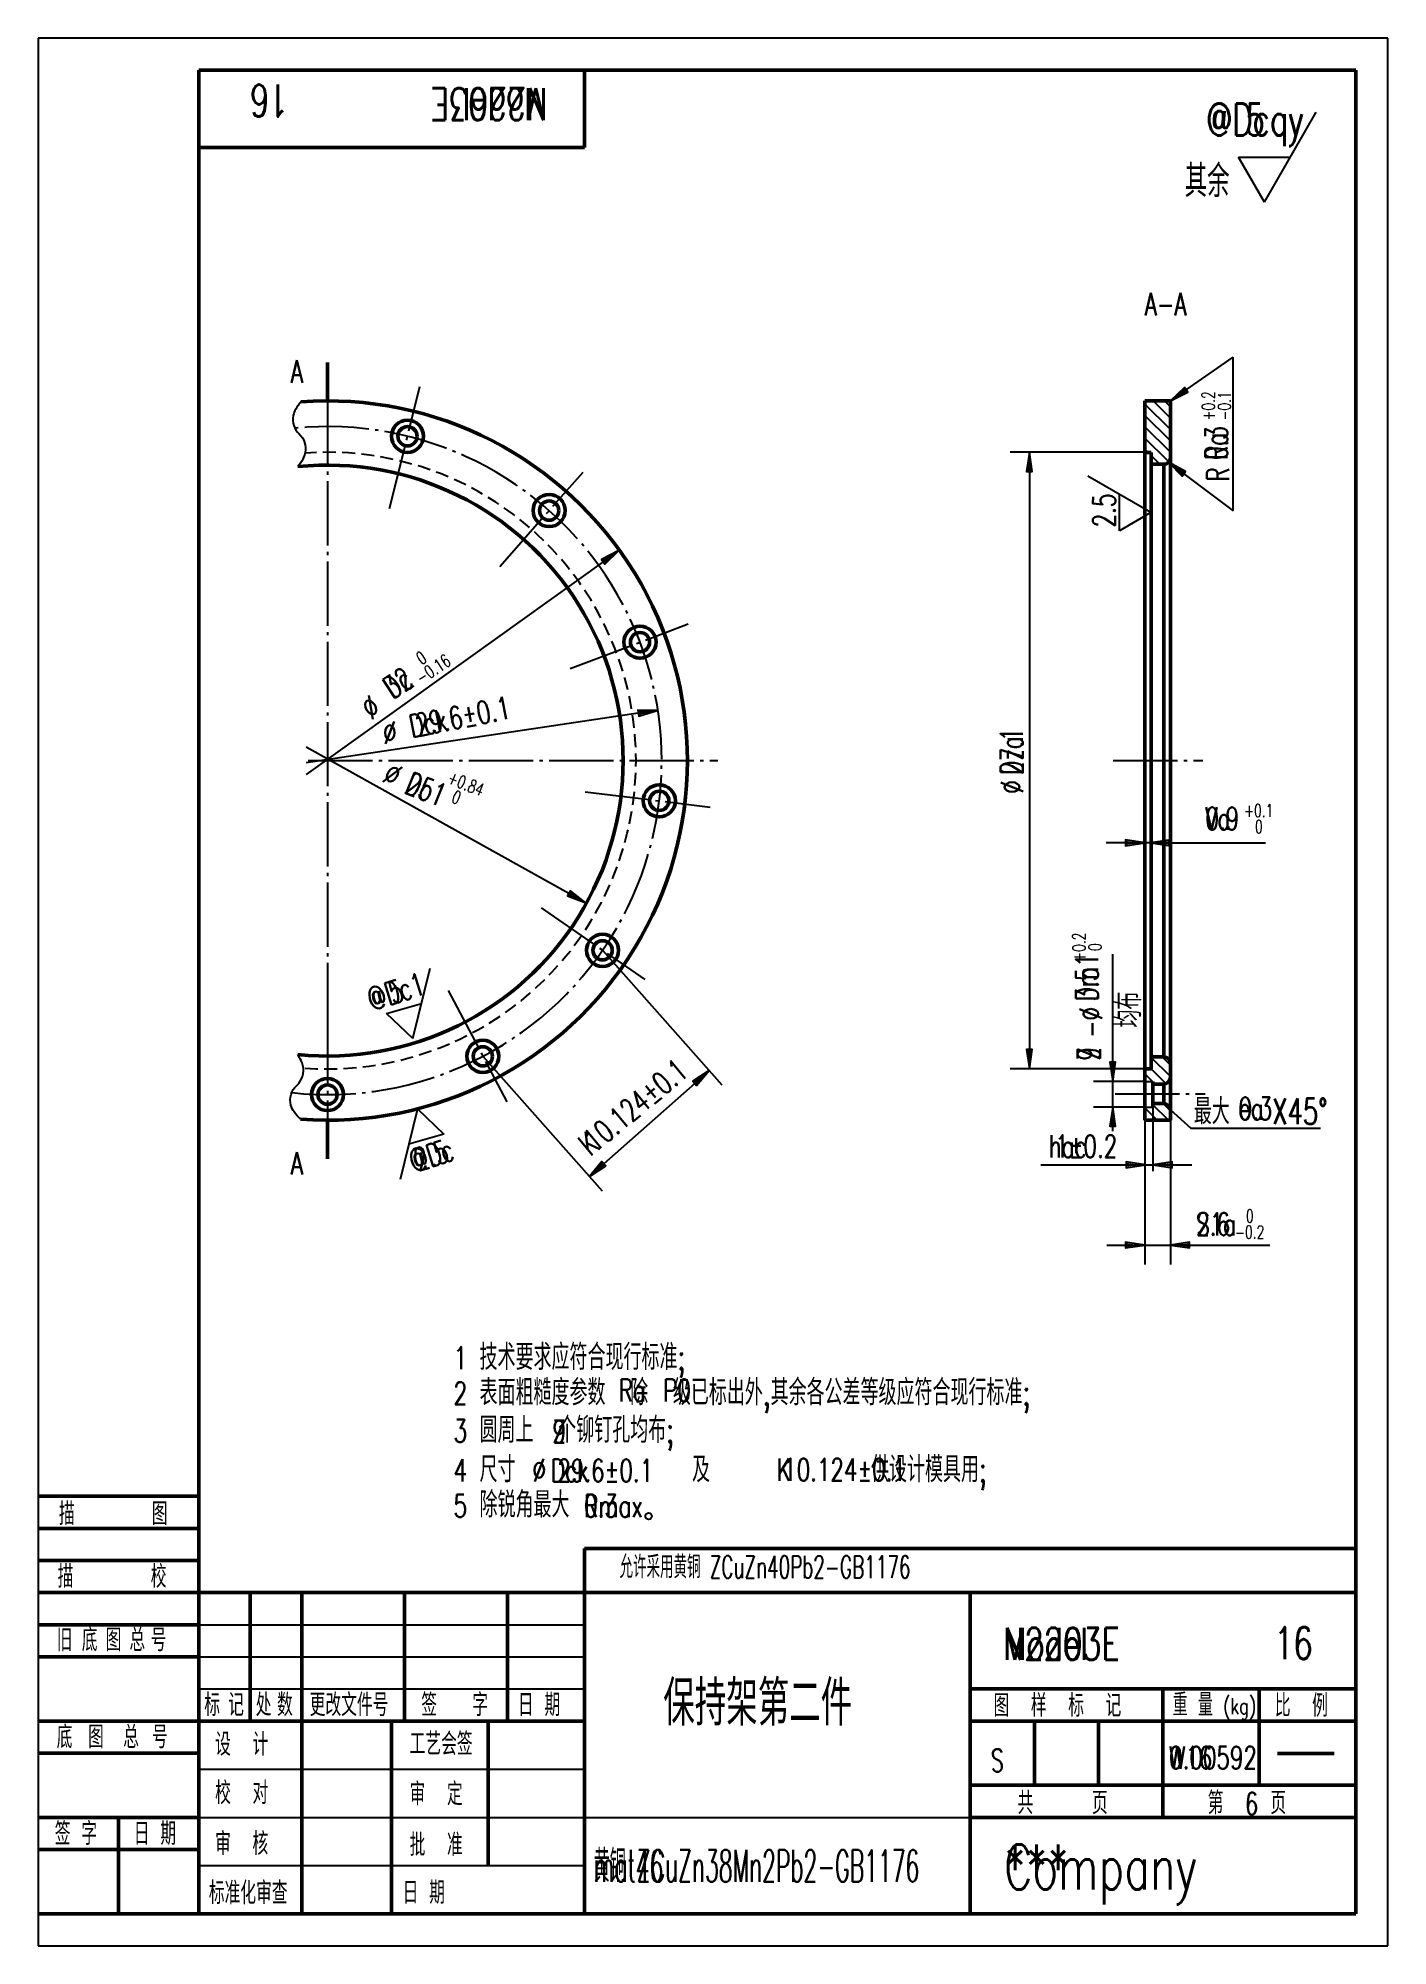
# Model space of a CAD drawing. Extents: x 0 to 210, y 0 to 297.
import ezdxf
from ezdxf.enums import TextEntityAlignment as Align

# ---------------------------------------------------------------- set-up
doc = ezdxf.new("R2010")
doc.units = 0
doc.header["$MEASUREMENT"] = 0
doc.linetypes.add('CENTER', pattern=[12.5, 10, -1, 0.5, -1])
doc.linetypes.add('HIDDEN', pattern=[3, 2, -1])
doc.layers.get('0').update_dxf_attribs({"color": 6, "linetype": 'CONTINUOUS'})
doc.layers.get('DEFPOINTS').update_dxf_attribs({"linetype": 'CONTINUOUS'})
doc.layers.add('1', color=2, linetype='CONTINUOUS', lineweight=50)
for name, color, linetype in [('2', 6, 'CONTINUOUS'), ('21', 50, 'CONTINUOUS'), ('22', 6, 'CONTINUOUS'), ('3', 7, 'CENTER'), ('5', 3, 'HIDDEN'), ('6', 1, 'CONTINUOUS'), ('90', 7, 'CONTINUOUS')]:
    doc.layers.add(name, color=color, linetype=linetype)
doc.styles.add('HZ', font='SIMPLEX', dxfattribs={"width": 0.7, "bigfont": 'HZTXT'})
doc.dimstyles.get("Standard").update_dxf_attribs({"dimtxt": 0.18, "dimasz": 0.18, "dimexe": 0.18, "dimexo": 0.0625, "dimgap": 0.09, "dimtad": 0, "dimtih": 1, "dimtoh": 1, "dimdec": 4, "dimzin": 0, "dimdsep": 46, "dimtxsty": 'Standard', "dimcen": 0.09, "dimadec": 0, "dimazin": 0, "dimtfac": 1, "dimtdec": 4, "dimtofl": 0, "dimtmove": 0, "dimatfit": 3, "dimfxl": 0, "dimtolj": 1, "dimtzin": 0, "dimarcsym": 0})

# ---------------------------------------------------------------- blocks, each defined once
blk = doc.blocks.new('BLK', base_point=(1, 0))
for points in [[(0, 0), (1, 0), (0, 0.15), (0, -0.15), (1, 0)], [(0, 0.07), (0.5, 0), (0, -0.07)]]:
    blk.add_lwpolyline(points)
blk = doc.blocks.new('*D2')
at = {"color": 0, "linetype": 'ByBlock'}
for p, q in [((89.4, 47.99), (68.46, 47.99)), ((71.46, 44.99), (71.46, -44.99)), ((89.4, -47.99), (68.46, -47.99))]:
    blk.add_line(p, q, dxfattribs=at)
at = {"layer": 'DEFPOINTS', "color": 0, "linetype": 'ByBlock'}
for p in [(89.4, 47.99), (71.46, -47.99), (89.4, -47.99)]:
    blk.add_point(p, dxfattribs=at)
at = {"color": 0, "linetype": 'ByBlock', "xscale": 3, "yscale": 3, "zscale": 3}
for p, rotation in [((71.46, 47.99), 90), ((71.46, -47.99), 270)]:
    blk.add_blockref('BLK', p, dxfattribs=dict(at, rotation=rotation))
blk = doc.blocks.new('*X1')
at = {"color": 0}
for p, q in [((93.4, 51.56), (89.4, 55.56)), ((93.4, 49.79), (89.4, 53.79)), ((93.4, 53.32), (90.72, 56)), ((93.4, 55.09), (92.49, 56)), ((93.4, 48.02), (89.4, 52.02)), ((93.16, 46.49), (89.4, 50.25)), ((89.9, 47.99), (89.4, 48.48)), ((91.74, 46.14), (90.4, 47.48))]:
    blk.add_line(p, q, dxfattribs=at)
blk = doc.blocks.new('*D3')
at = {"color": 0, "linetype": 'ByBlock'}
for p, q in [((87.82, 154.99), (106.39, 134.03)), ((69.19, 138.49), (87.76, 117.52)), ((102.15, 134.28), (88.01, 121.76))]:
    blk.add_line(p, q, dxfattribs=at)
at = {"layer": 'DEFPOINTS', "color": 0, "linetype": 'ByBlock'}
for p in [(87.82, 154.99), (69.19, 138.49), (85.77, 119.77)]:
    blk.add_point(p, dxfattribs=at)
at = {"color": 0, "linetype": 'ByBlock', "xscale": 3, "yscale": 3, "zscale": 3}
for p, rotation in [((104.4, 136.27), 41.5384615384616), ((85.77, 119.77), 221.5384615384616)]:
    blk.add_blockref('BLK', p, dxfattribs=dict(at, rotation=rotation))
blk = doc.blocks.new('A$C2888006D')
at = {"layer": '2', "style": 'HZ', "width": 0.6}
blk.add_text('允许采用黄铜 ZCuZn40Pb2-GB1176', height=3.5, dxfattribs=at).set_placement((-0.17, 0))

msp = doc.modelspace()

# ---------------------------------------------------------------- linework, layer by layer
at = {"color": 0}
msp.add_line((176.16623, 137.08893), (174.87128, 138.38388), dxfattribs=at)
at = {"layer": '1'}
for p, q in [((25, 292), (25, 5)), ((205, 292), (25, 292)), ((85, 280), (85, 292)), ((205, 5), (205, 292)), ((25, 280), (85, 280)), ((45.02036, 240.52877), (45.02036, 246.52877)), ((172.16623, 240.52877), (176.16623, 240.52877)), ((172.16623, 128.52877), (172.16623, 240.52877)), ((176.16623, 240.52877), (176.16623, 128.52877)), ((172.16623, 232.5176), (173.16623, 232.5176)), ((173.16623, 232.5176), (173.16623, 136.53994)), ((173.16623, 230.67367), (175.16623, 230.67367)), ((175.16623, 230.67367), (175.16623, 138.38388)), ((173.16623, 138.38388), (175.16623, 138.38388)), ((172.16623, 136.53994), (173.16623, 136.53994)), ((173.4579, 130.58982), (173.4579, 134.58982)), ((173.4579, 134.14513), (175.16623, 134.14513)), ((175.16623, 134.14513), (175.16623, 131.14513)), ((173.4579, 131.14513), (175.16623, 131.14513)), ((45.02036, 128.52877), (45.02036, 122.52877)), ((172.16623, 128.52877), (176.16623, 128.52877)), ((0, 70), (25, 70)), ((0, 65), (25, 65)), ((0, 60), (25, 60)), ((85, 61.86746), (85, 5)), ((85, 61.86746), (205, 61.86746)), ((0, 55), (25, 55)), ((25, 55), (205, 55)), ((33, 55), (33, 35)), ((41, 55), (41, 5)), ((57, 55), (57, 35)), ((73, 55), (73, 35)), ((145, 55), (145, 5)), ((0, 50), (25, 50)), ((0, 45), (25, 45)), ((145, 40), (205, 40)), ((175, 40), (175, 20)), ((190, 40), (190, 25)), ((0, 35), (25, 35)), ((25, 35), (85, 35)), ((55, 35), (55, 5)), ((70, 35), (70, 12.5)), ((145, 35), (205, 35)), ((155, 35), (155, 25)), ((165, 35), (165, 25)), ((0, 30), (25, 30)), ((192.82643, 29.93566), (201.63835, 29.93566)), ((145, 25), (205, 25)), ((0, 20), (25, 20)), ((12.5, 20), (12.5, 5)), ((145, 20), (205, 20)), ((0, 15), (25, 15)), ((0, 5), (205, 5))]:
    msp.add_line(p, q, dxfattribs=at)
for centre, radius in [((57.46477, 235.01775), 2.5), ((57.46477, 235.01775), 1.5), ((79.50273, 223.45133), 2.5), ((79.50273, 223.45133), 1.5), ((93.6412, 202.96823), 2.5), ((93.6412, 202.96823), 1.5), ((96.64122, 178.26087), 2.5), ((96.64122, 178.26087), 1.5), ((87.81552, 154.98941), 2.5), ((87.81552, 154.98941), 1.5), ((69.18596, 138.48506), 2.5), ((69.18596, 138.48506), 1.5), ((45.02036, 132.52877), 2.5), ((45.02036, 132.52877), 1.5)]:
    msp.add_circle(centre, radius, dxfattribs=at)
for centre, radius, start, end in [((45.02036, 184.52877), 56, 265.6924356, 94.2695357), ((175.16623, 231.67367), 1, 270, 0), ((45.02036, 184.52877), 46, 264.220877, 95.7721314), ((175.16623, 137.38388), 1, 0, 90), ((174.97586, 135.3355), 1.2055, 279.0860654, 350.9139346), ((174.97586, 129.95476), 1.2055, 9.0860654, 80.9139346)]:
    msp.add_arc(centre, radius, start, end, dxfattribs=at)
at = {"layer": '2'}
for p, q in [((0, 297), (0, 0)), ((210, 297), (0, 297)), ((210, 0), (210, 297)), ((190.78964, 271.47208), (198.87254, 285.47208)), ((190.78964, 271.47208), (186.74818, 278.47208)), ((186.74818, 278.47208), (194.83109, 278.47208)), ((178.62591, 242.24633), (185.91432, 247.3357)), ((185.91432, 223.41767), (185.91432, 247.3357)), ((173.13893, 223.13616), (163.33438, 228.78632)), ((178.27125, 229.16379), (185.91432, 223.41767)), ((168.2412, 220.30321), (168.23665, 225.96124)), ((173.13893, 223.13616), (168.2412, 220.30321)), ((87.90692, 215.46591), (41.72097, 182.36486)), ((93.37124, 191.90751), (41.72097, 184.19531)), ((82.5894, 163.847), (41.72097, 186.6411)), ((58.28801, 141.23943), (60.98648, 152.22904)), ((54.20398, 145.1553), (59.63724, 146.73423)), ((58.28801, 141.23943), (54.20398, 145.1553)), ((59.01695, 130.30613), (56.31848, 119.31652)), ((59.01695, 130.30613), (63.10098, 126.39025)), ((176.16623, 130.14513), (179.34807, 127.32562)), ((63.10098, 126.39025), (57.66771, 124.81132)), ((179.34807, 127.32562), (199.50668, 127.32562)), ((25, 50), (85, 50)), ((25, 45), (85, 45)), ((25, 40), (85, 40)), ((25, 27.5), (85, 27.5)), ((25, 20), (85, 20)), ((85, 20), (145, 20)), ((25, 12.5), (85, 12.5)), ((0, 0), (210, 0))]:
    msp.add_line(p, q, dxfattribs=at)
at = {"layer": '2', "linetype": 'ByBlock'}
for p, q in [((173.16623, 171.71585), (166.16623, 171.71585)), ((176.16623, 171.71585), (190.98878, 171.71585)), ((172.16623, 128.52877), (172.16623, 106.09542)), ((176.16623, 128.52877), (176.16623, 106.09542)), ((166.27058, 109.09542), (191.63742, 109.09542))]:
    msp.add_line(p, q, dxfattribs=at)
at = {"layer": '2'}
for points in [[(40.85124, 240.37337, 0.055863548), (40.07133, 239.25011, 0.071197516), (39.69953, 238.24142, 0.266251582), (40.61448, 235.37964, -0.263516727), (41.55242, 232.49683, -0.071031023), (41.17972, 231.45184, -0.056266285), (40.39403, 230.29554)], [(40.81417, 128.68696, -0.061956692), (39.80551, 129.83309, -0.082976306), (39.32638, 130.87133, -0.283877055), (40.23115, 133.94341, 0.278060174), (41.1857, 137.06016, 0.048226245), (40.9008, 137.86149, 0.039537899), (40.38844, 138.76257)]]:
    msp.add_lwpolyline(points, format="xyb", dxfattribs=at)
msp.add_circle((94.97959, 66.89385), 0.5, dxfattribs=at)
at = {"layer": '21', "color": 2}
for p, q in [((172.17802, 134.58982), (173.4579, 134.58982)), ((172.17802, 130.58982), (173.4579, 130.58982))]:
    msp.add_line(p, q, dxfattribs=at)
at = {"layer": '22', "linetype": 'ByBlock'}
for p, q in [((167.19718, 126.81403), (167.19718, 154.40887)), ((176.16623, 135.32116), (173.16623, 138.32116)), ((172.16623, 134.58982), (164.19718, 134.58982)), ((173.36203, 134.58982), (172.16623, 135.78563)), ((175.47941, 134.24021), (173.16623, 136.55339)), ((175.88755, 128.52877), (173.4579, 130.95842)), ((176.16623, 130.01786), (175.03896, 131.14513)), ((172.16623, 130.58982), (164.19718, 130.58982)), ((174.11978, 128.52877), (172.16623, 130.48233)), ((173.44788, 130.59706), (173.44788, 120.62939)), ((155.99556, 121.59866), (179.51924, 121.59866))]:
    msp.add_line(p, q, dxfattribs=at)
at = {"layer": '3'}
for p, q in [((54.68846, 223.7538), (59.3793, 242.78528)), ((45.02036, 240.52877), (45.02036, 144.12983)), ((71.80981, 214.76782), (84.80772, 229.43942)), ((82.79403, 198.85444), (101.12133, 205.80507)), ((42.02036, 184.52877), (105.74656, 184.52877)), ((167.27289, 184.52877), (181.23473, 184.52877)), ((85.12475, 179.65922), (104.58289, 177.29657)), ((78.26804, 161.57956), (94.39939, 150.44489)), ((63.79468, 148.75728), (72.90375, 131.40141)), ((45.02036, 144.12983), (45.02036, 128.52877)), ((167.56638, 132.64513), (181.58487, 132.64513))]:
    msp.add_line(p, q, dxfattribs=at)
msp.add_arc((45.02036, 184.52877), 52, 263.8454237, 95.6062415, dxfattribs=at)
at = {"layer": '5'}
msp.add_arc((45.02036, 184.52877), 48, 265.8215376, 94.0979385, dxfattribs=at)

# ---------------------------------------------------------------- block references
msp.add_blockref('A$C2888006D', (90.62768, 57.23784))
at = {"layer": '2', "xscale": 3, "yscale": 3, "zscale": 3}
for p, rotation in [((176.16623, 240.52877), 214.9259536586319), ((175.87334, 230.96657), 143.063842765313), ((90.34535, 217.21351), 35.62882235148253), ((96.33834, 192.35055), 8.492423611694932), ((85.20943, 162.38569), 330.849691657895)]:
    msp.add_blockref('BLK', p, dxfattribs=dict(at, rotation=rotation))
at = {"layer": '2'}
msp.add_blockref('*X1', (82.76444, 184.52877), dxfattribs=at)
at = {"layer": '2', "linetype": 'ByBlock', "xscale": 3, "yscale": 3, "zscale": 3}
for p in [(172.16623, 171.71585), (172.16623, 109.09542)]:
    msp.add_blockref('BLK', p, dxfattribs=at)
at = {"layer": '2', "linetype": 'ByBlock', "xscale": 3, "yscale": 3, "zscale": 3, "rotation": 180}
for p in [(173.16623, 171.71585), (176.16623, 109.09542)]:
    msp.add_blockref('BLK', p, dxfattribs=at)
at = {"layer": '22', "linetype": 'ByBlock', "xscale": 3, "yscale": 3, "zscale": 3}
for p, rotation in [((167.19718, 134.58982), 270), ((167.19718, 130.58982), 90), ((173.46699, 121.59866), 180)]:
    msp.add_blockref('BLK', p, dxfattribs=dict(at, rotation=rotation))
msp.add_blockref('BLK', (172.29753, 121.59866), dxfattribs=at)

# ---------------------------------------------------------------- texts
at = {"layer": '2', "style": 'HZ', "width": 0.7}
for s, height, rotation, p in [('16', 5, 180, (38.95559, 289.7797)), ('R', 3.5, 90, (185.32054, 227.97569)), ('2.5', 3.5, 89.2054752, (167.56923, 220.82452)), ('%%c', 3.5, 30.7639292, (51.73063, 190.76611)), ('%%c', 3.5, 329.2360708, (53.33689, 181.3833)), ('%%c', 3.5, 90, (153.27037, 179.36376)), ('均布', 4, 90, (171.62153, 142.96003))]:
    msp.add_text(s, height=height, rotation=rotation, dxfattribs=at).set_placement(p)
at = {"layer": '2', "style": 'HZ'}
for s, height, width, p in [('其余', 5, 0.7, (178.38509, 272.24723)), ('A-A', 3.5, 0.7, (172.1825, 253.82622)), ('A', 3.5, 0.7, (39.32638, 243.34475)), ('%%c', 3.5, 0.7, (53.66715, 187.12022)), ('最大', 4, 0.7, (179.81121, 127.91016)), ('X45%%d', 4, 0.7, (191.98256, 127.91016)), ('A', 3.5, 0.7, (39.32638, 120.07247)), ('1', 3.5, 0.7, (64.64076, 89.77124)), ('  技术要求应符合现行标准;', 4, 0.7, (64.83592, 89.66353)), ('2', 3.5, 0.7, (64.64076, 84.26665)), ('  表面粗糙度参数  除  级已标出外,其余各公差等级应符合现行标准;', 4, 0.7, (64.83592, 84.16353)), ('Ra', 3.5, 0.7, (90.33693, 84.72659)), ('P0', 3.5, 0.7, (97.25598, 84.72659)), ('3', 3.5, 0.7, (64.64076, 78.42399)), ('  圆周上  个铆钉孔均布;', 4, 0.7, (64.83592, 78.31629)), ('4', 3.5, 0.7, (64.64076, 72.27792)), ('  尺寸             及            供设计模具用;', 4, 0.7, (64.83592, 72.17939)), ('%%c', 3.5, 0.7, (76.91938, 72.30306)), ('描', 3.5, 0.7, (3.22753, 65.50101)), ('图', 3.5, 0.7, (17.66888, 65.50101)), ('5', 3.5, 0.7, (64.64076, 66.75547)), ('  除锐角最大', 4, 0.7, (64.83592, 66.67939)), ('描', 3.5, 0.7, (3.03238, 55.74288)), ('校', 3.5, 0.7, (17.51876, 55.74288)), ('旧', 3.5, 0.7, (2.88226, 45.85964)), ('底', 3.5, 0.7, (6.78533, 45.85964)), ('图', 3.5, 0.7, (10.49324, 45.85964)), ('总', 3.5, 0.7, (14.20115, 45.85964)), ('号', 3.5, 0.7, (17.51876, 45.85964)), ('16', 5, 0.7, (192.31603, 44.62647)), ('保持架第二件', 7, 0.7, (97.26138, 34.29644)), ('标', 3.5, 0.7, (25.8503, 35.76194)), ('记', 3.5, 0.7, (29.55821, 35.76194)), ('处', 3.5, 0.7, (33.85158, 35.76194)), ('数', 3.5, 0.7, (37.16919, 35.76194)), ('更改文件号', 3.5, 0.7, (42.24318, 35.76194)), ('签   字', 3.5, 0.7, (59.61182, 35.76194)), ('日 期', 3.5, 0.7, (74.63862, 35.76194)), ('图  样  标  记', 3.5, 0.7, (148.64674, 35.65471)), ('重 量', 3.5, 0.666, (176.52363, 35.77982)), ('比  例', 3.5, 0.7, (192.42112, 35.65471)), ('底', 3.5, 0.7, (2.88226, 30.75777)), ('图', 3.5, 0.7, (7.7611, 30.75777)), ('总', 3.5, 0.7, (13.22539, 30.75777)), ('号', 3.5, 0.7, (17.71391, 30.75777)), ('设  计', 3.5, 0.7, (27.53162, 29.61396)), ('工艺会签', 3.5, 0.7, (57.79539, 29.68545)), ('S', 3.5, 0.666, (148.25643, 27.11188)), ('校  对', 3.5, 0.7, (27.53162, 22.05409)), ('审  定', 3.5, 0.7, (57.79539, 21.87537)), ('共     页', 3.5, 0.7, (152.38467, 20.49923)), ('第    页', 3.5, 0.7, (181.97291, 20.49923)), ('6', 3.5, 0.666, (187.80336, 20.39384)), ('签 字', 3.5, 0.7, (2.58203, 15.70952)), ('日 期', 3.5, 0.7, (14.87668, 15.70952)), ('审  核', 3.5, 0.7, (27.53162, 14.15465)), ('批  准', 3.5, 0.7, (57.79539, 13.97593)), ('标准化审查', 3.5, 0.7, (26.55586, 6.48755)), ('日 期', 3.5, 0.7, (56.71454, 6.54117))]:
    msp.add_text(s, height=height, dxfattribs=dict(at, width=width)).set_placement(p)
at = {"layer": '2', "style": 'HZ', "width": 0.761019}
msp.add_text('(kg)', height=2.5, dxfattribs=at).set_placement((184.3748, 36.08364), (189.53885, 36.08364), align=Align.FIT)
at = {"layer": '22', "style": 'HZ', "width": 0.7}
msp.add_text('-%%C', height=3.5, rotation=90, dxfattribs=at).set_placement((165.53926, 141.34113))
at = {"layer": '6', "style": 'HZ', "width": 0.7}
for s, height, rotation, p in [('Model', 5, 180, (79.22486, 289.2271)), ('Ra', 3.5, 90, (185.07852, 231.33513)), ('Dc', 3.5, 33.6562004, (55.21643, 194.00319)), ('Dck', 3.5, 10.989802, (58.12053, 188.10194)), ('Dza', 3.5, 90, (153.21967, 182.30954)), ('Dc1', 3.5, 338.0343663, (56.84525, 179.59259)), ('Dm1', 3.5, 90, (164.93873, 147.05511)), ('Z', 3.5, 90, (165.21814, 137.81761)), ('K', 3.5, 39.5911451, (85.9207, 122.83509))]:
    msp.add_text(s, height=height, rotation=rotation, dxfattribs=at).set_placement(p)
msp.add_text('@Dcqy', height=5, dxfattribs=at).set_placement((189.32869, 281.84451), align=Align.CENTER)
at = {"layer": '6', "style": 'HZ'}
for s, height, width, p in [('Va', 3.5, 0.7, (181.61008, 173.75138)), ('ea', 3.5, 0.7, (186.7701, 128.60638)), ('hac', 3.5, 0.7, (157.24068, 122.7331)), ('S1a', 3.5, 0.7, (180.19758, 110.61504)), ('Z', 3.5, 0.7, (80.04121, 78.31119)), ('Dck', 3.5, 0.7, (79.77642, 72.24486)), ('K', 3.5, 0.7, (114.91865, 72.37329)), ('Rmax', 3.5, 0.7, (84.95172, 66.75088)), ('Model', 5, 0.7, (150.1573, 44.5203)), ('W16', 3.5, 0.7, (175.97758, 27.55974)), ('mat46', 5, 0.5, (86.44164, 9.94349)), ('Company', 7, 0.7, (150.3106, 8.79152))]:
    msp.add_text(s, height=height, dxfattribs=dict(at, width=width)).set_placement(p)
at = {"layer": '6', "style": 'HZ', "width": 0.7}
for s, p in [('@Dc1', (56.18489, 146.8927)), ('@Dc', (61.67716, 121.39724))]:
    msp.add_text(s, height=3.5, rotation=17.3847873, dxfattribs=at).set_placement(p, align=Align.CENTER)
at = {"layer": '90', "style": 'HZ', "width": 0.7}
for s, height, rotation, p in [('N2203E', 5, 180, (79.22486, 289.2271)), ('+0.2', 2, 90, (183.07852, 237.46847)), ('-0.1', 2, 90, (185.57852, 237.46847)), ('0.3', 3.5, 90, (185.07852, 231.33513)), ('0', 2, 33.6562004, (59.6572, 199.36267)), ('-0.16', 2, 33.6562004, (59.62768, 196.33957)), ('32', 3.5, 33.6562004, (55.21643, 194.00319)), ('29.6%%p0.1', 3.5, 10.989802, (59.10219, 188.29258)), ('27.1', 3.5, 90, (153.21967, 182.30954)), ('25', 3.5, 338.0343663, (56.84525, 179.59259)), ('+0.84', 2, 338.0343663, (63.50865, 181.07336)), ('0', 2, 338.0343663, (64.15012, 178.11895)), ('+0.2', 2, 90, (162.93873, 153.18844)), ('0', 2, 90, (165.43873, 154.88844)), ('3.5', 3.5, 90, (164.93873, 147.05511)), ('10.124%%p0.1', 3.5, 39.5911451, (86.69131, 123.4724)), ('9', 3.5, 90, (165.21814, 137.81761))]:
    msp.add_text(s, height=height, rotation=rotation, dxfattribs=at).set_placement(p)
msp.add_text('5', height=5, dxfattribs=at).set_placement((189.32869, 281.84451), align=Align.CENTER)
at = {"layer": '90', "style": 'HZ'}
for s, height, width, p in [('0.9', 3.5, 0.7, (181.61008, 173.75138)), ('+0.1', 2, 0.7, (187.62675, 175.75138)), ('0', 2, 0.7, (189.32675, 173.25138)), ('0.3', 3.5, 0.7, (186.7701, 128.60638)), ('1%%p0.2', 3.5, 0.7, (158.24068, 122.7331)), ('2.6', 3.5, 0.7, (180.19758, 110.61504)), ('0', 2, 0.7, (187.91425, 112.61504)), ('-0.2', 2, 0.7, (186.21425, 110.11504)), ('9', 3.5, 0.7, (80.04121, 78.31119)), ('29.6%%p0.1', 3.5, 0.7, (80.77642, 72.24486)), ('10.124%%p0.1', 3.5, 0.7, (115.91865, 72.37329)), ('0.3', 3.5, 0.7, (84.95172, 66.75088)), ('N2203E', 5, 0.7, (150.1573, 44.5203)), ('0.00592', 3.5, 0.7, (175.97758, 27.55974)), ('黄铜 ZCuZn38Mn2Pb2-GB1176', 5, 0.5, (86.44164, 9.94349)), ('***', 7, 0.7, (150.3106, 8.79152))]:
    msp.add_text(s, height=height, dxfattribs=dict(at, width=width)).set_placement(p)
at = {"layer": '90', "style": 'HZ', "width": 0.7}
for s, p in [('5', (56.18489, 146.8927)), ('2.5', (61.67716, 121.39724))]:
    msp.add_text(s, height=3.5, rotation=17.3847873, dxfattribs=at).set_placement(p, align=Align.CENTER)

# ---------------------------------------------------------------- dimensions: what is measured, and where the dimension line sits
at = {"layer": '2'}
dim = msp.add_linear_dim(base=(154.22299, 136.53994), p1=(172.16623, 232.5176), p2=(172.16623, 136.53994), angle=90, text='  ', dimstyle='Standard', dxfattribs=at)
dim.commit()
dim.dimension.update_dxf_attribs({"geometry": '*D2', "text_midpoint": (150.72299, 184.52877), "insert": (82.76444, 184.52877)})
dim = msp.add_aligned_dim(p1=(87.81552, 154.98941), p2=(69.18596, 138.48506), distance=25.00445, text=' ', dimstyle='Standard', dxfattribs=at)
dim.commit()
dim.dimension.update_dxf_attribs({"geometry": '*D3', "text_midpoint": (92.76083, 130.64092)})

doc.saveas('drawing.dxf')
